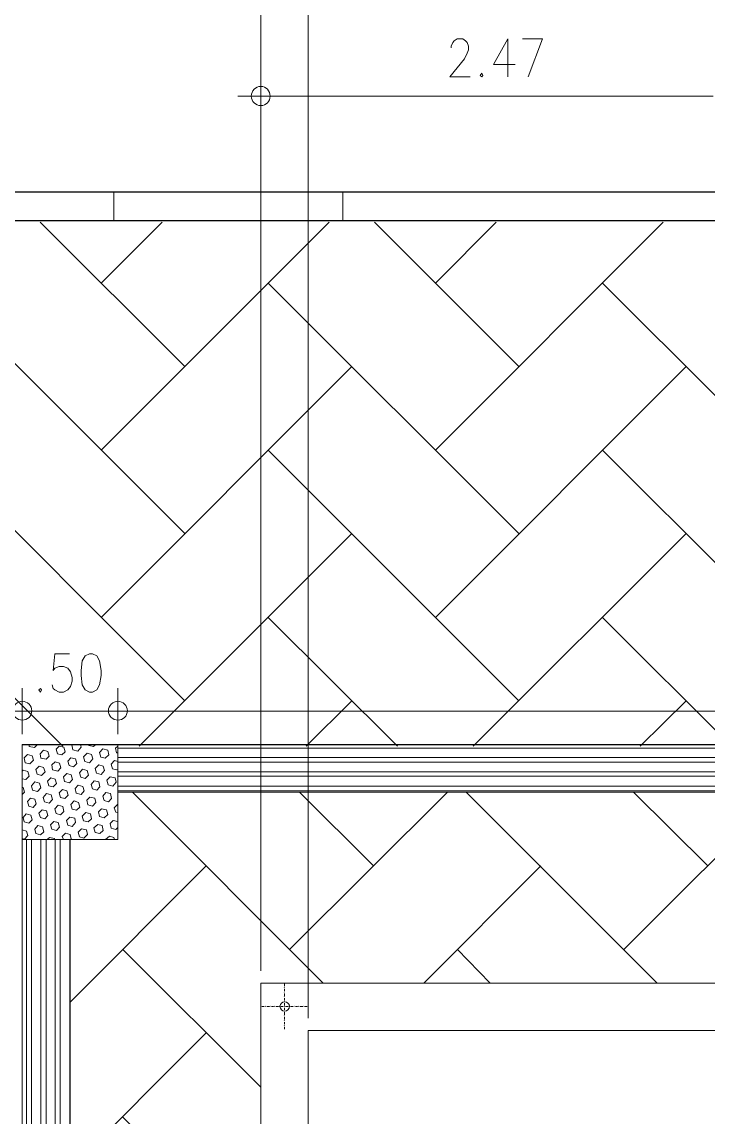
# Model space of a CAD drawing. Header units: millimetres. Extents: x 2928 to 3112, y 1220 to 1280.
# Drawn here: x 2938.99 to 2942.61, y 1262.58 to 1268.37 of the extents above; entities that cross this region are included whole.
import ezdxf

# ---------------------------------------------------------------- set-up
doc = ezdxf.new("R2010")
doc.units = ezdxf.units.MM

msp = doc.modelspace()

# ---------------------------------------------------------------- linework, layer by layer
at = {"color": 253, "linetype": 'Continuous', "lineweight": 5, "true_color": 0x9a9a9a}
for points in [[(2940.24797, 1263.3556), (2940.24797, 1270.22737), (2940.24797, 1270.22737)], [(2940.24797, 1263.3556), (2940.24797, 1270.22737), (2940.24797, 1270.22737)], [(2940.49964, 1263.10393), (2940.49964, 1269.35569), (2940.49964, 1269.35569)], [(2940.24797, 1263.3556), (2940.24797, 1267.99067), (2940.24797, 1267.99067)], [(2942.63967, 1267.98067), (2940.34797, 1267.98067), (2940.34797, 1267.98067)], [(2938.98628, 1264.61562), (2938.98628, 1264.74062), (2938.98628, 1264.74062)], [(2939.49296, 1264.72896), (2938.98628, 1264.72896), (2938.98628, 1264.72896)], [(2939.49296, 1264.61562), (2939.49296, 1264.74062), (2939.49296, 1264.74062)], [(2939.49296, 1264.61562), (2939.49296, 1264.74062), (2939.49296, 1264.74062)], [(2954.67317, 1264.72896), (2939.59296, 1264.72896), (2939.59296, 1264.72896)], [(2939.59296, 1264.72896), (2939.69296, 1264.72896), (2939.69296, 1264.72896)]]:
    msp.add_lwpolyline(points, dxfattribs=at)
at = {"color": 7, "linetype": 'Continuous', "lineweight": 20, "true_color": 0x000007}
for points in [[(2941.25465, 1268.23567), (2941.25465, 1268.24567), (2941.26298, 1268.26401), (2941.27132, 1268.27401), (2941.28632, 1268.28401), (2941.31632, 1268.28401), (2941.33132, 1268.27401), (2941.33965, 1268.26401), (2941.34632, 1268.24567), (2941.34632, 1268.22567), (2941.33965, 1268.20734), (2941.32465, 1268.17901), (2941.24798, 1268.08234), (2941.35465, 1268.08234)], [(2941.55465, 1268.08234), (2941.55465, 1268.28401), (2941.47799, 1268.14901), (2941.59299, 1268.14901)], [(2941.66132, 1268.08234), (2941.73799, 1268.28401), (2941.63132, 1268.28401)], [(2940.24797, 1267.86067), (2940.24797, 1268.10234), (2940.24797, 1268.10234)], [(2940.36964, 1267.98067), (2940.1263, 1267.98067), (2940.1263, 1267.98067)], [(2939.23629, 1265.03229), (2939.15962, 1265.03229), (2939.15129, 1264.94396), (2939.15962, 1264.95563), (2939.18295, 1264.96396), (2939.20462, 1264.96396), (2939.22795, 1264.95563), (2939.24295, 1264.93563), (2939.25129, 1264.90563), (2939.25129, 1264.88729), (2939.24295, 1264.85896), (2939.22795, 1264.84062), (2939.20462, 1264.82896), (2939.18295, 1264.82896), (2939.15962, 1264.84062), (2939.15129, 1264.84896), (2939.14462, 1264.86729)], [(2938.98628, 1264.85062), (2938.98628, 1264.60729), (2938.98628, 1264.60729)], [(2939.49296, 1264.60729), (2939.49296, 1264.85062), (2939.49296, 1264.85062)], [(2939.49296, 1264.60729), (2939.49296, 1264.85062), (2939.49296, 1264.85062)], [(2938.86795, 1264.72896), (2939.10795, 1264.72896), (2939.10795, 1264.72896)], [(2939.61129, 1264.72896), (2939.37129, 1264.72896), (2939.37129, 1264.72896)], [(2939.61129, 1264.72896), (2939.37129, 1264.72896), (2939.37129, 1264.72896)]]:
    msp.add_lwpolyline(points, dxfattribs=at)
for points in [[(2941.41632, 1268.10234), (2941.40799, 1268.09067), (2941.41632, 1268.08234), (2941.42299, 1268.09067)], [(2939.34296, 1265.03229), (2939.31962, 1265.02063), (2939.30462, 1264.99396), (2939.29796, 1264.94396), (2939.29796, 1264.91729), (2939.30462, 1264.86729), (2939.31962, 1264.84062), (2939.34296, 1264.82896), (2939.35796, 1264.82896), (2939.38129, 1264.84062), (2939.39629, 1264.86729), (2939.40462, 1264.91729), (2939.40462, 1264.94396), (2939.39629, 1264.99396), (2939.38129, 1265.02063), (2939.35796, 1265.03229)], [(2939.08295, 1264.84896), (2939.07462, 1264.84062), (2939.08295, 1264.82896), (2939.08962, 1264.84062)], [(2954.85818, 1263.03893), (2954.85818, 1263.2906), (2940.24797, 1263.2906), (2940.24797, 1240.06027), (2954.82318, 1240.06027), (2954.82318, 1240.31361), (2940.49964, 1240.31361), (2940.49964, 1263.03893)]]:
    msp.add_lwpolyline(points, close=True, dxfattribs=at)
at = {"color": 252, "linetype": 'Continuous', "lineweight": 13, "true_color": 0x989898}
for points in [[(2935.71457, 1267.32399), (2939.47129, 1267.32399), (2939.47129, 1267.474), (2935.71457, 1267.474)], [(2939.47129, 1267.474), (2940.68131, 1267.474), (2940.68131, 1267.474)], [(2940.68131, 1267.32399), (2939.47129, 1267.32399), (2939.47129, 1267.32399)], [(2940.37297, 1263.26727), (2940.3713, 1263.26894), (2940.3713, 1263.26894)], [(2940.37297, 1263.2856), (2940.37297, 1263.27394), (2940.37297, 1263.27394)], [(2940.37297, 1263.2606), (2940.37297, 1263.24894), (2940.37297, 1263.24894)], [(2940.37297, 1263.24227), (2940.3713, 1263.24394), (2940.3713, 1263.24394)], [(2940.37297, 1263.21727), (2940.3713, 1263.21893), (2940.3713, 1263.21893)], [(2940.37297, 1263.2356), (2940.37297, 1263.22227), (2940.37297, 1263.22227)], [(2940.37297, 1263.2106), (2940.37297, 1263.19727), (2940.37297, 1263.19727)], [(2940.2663, 1263.1656), (2940.25464, 1263.1656), (2940.25464, 1263.1656)], [(2940.27297, 1263.1656), (2940.2713, 1263.16727), (2940.2713, 1263.16727)], [(2940.29297, 1263.1656), (2940.27964, 1263.1656), (2940.27964, 1263.1656)], [(2940.29797, 1263.1656), (2940.2963, 1263.16727), (2940.2963, 1263.16727)], [(2940.3163, 1263.1656), (2940.30464, 1263.1656), (2940.30464, 1263.1656)], [(2940.3213, 1263.1656), (2940.31964, 1263.16727), (2940.31964, 1263.16727)], [(2940.3413, 1263.1656), (2940.32797, 1263.1656), (2940.32797, 1263.1656)], [(2940.34797, 1263.1656), (2940.3463, 1263.16727), (2940.3463, 1263.16727)], [(2940.3663, 1263.1656), (2940.35464, 1263.1656), (2940.35464, 1263.1656)], [(2940.37297, 1263.1906), (2940.3713, 1263.19227), (2940.3713, 1263.19227)], [(2940.37297, 1263.1656), (2940.3713, 1263.16727), (2940.3713, 1263.16727)], [(2940.37297, 1263.1656), (2940.3713, 1263.16727), (2940.3713, 1263.16727)], [(2940.37297, 1263.14227), (2940.3713, 1263.14393), (2940.3713, 1263.14393)], [(2940.37297, 1263.18393), (2940.37297, 1263.17227), (2940.37297, 1263.17227)], [(2940.37297, 1263.15893), (2940.37297, 1263.14893), (2940.37297, 1263.14893)], [(2940.39297, 1263.1656), (2940.37964, 1263.1656), (2940.37964, 1263.1656)], [(2940.39964, 1263.1656), (2940.3963, 1263.16727), (2940.3963, 1263.16727)], [(2940.41797, 1263.1656), (2940.40464, 1263.1656), (2940.40464, 1263.1656)], [(2940.42464, 1263.1656), (2940.42297, 1263.16727), (2940.42297, 1263.16727)], [(2940.44297, 1263.1656), (2940.4313, 1263.1656), (2940.4313, 1263.1656)], [(2940.44797, 1263.1656), (2940.4463, 1263.16727), (2940.4463, 1263.16727)], [(2940.46797, 1263.1656), (2940.45464, 1263.1656), (2940.45464, 1263.1656)], [(2940.47297, 1263.1656), (2940.47131, 1263.16727), (2940.47131, 1263.16727)], [(2940.49297, 1263.1656), (2940.47964, 1263.1656), (2940.47964, 1263.1656)], [(2940.37297, 1263.1156), (2940.3713, 1263.11893), (2940.3713, 1263.11893)], [(2940.37297, 1263.0906), (2940.3713, 1263.09227), (2940.3713, 1263.09227)], [(2940.37297, 1263.1356), (2940.37297, 1263.12227), (2940.37297, 1263.12227)], [(2940.37297, 1263.1106), (2940.37297, 1263.09727), (2940.37297, 1263.09727)], [(2940.37297, 1263.0656), (2940.3713, 1263.06727), (2940.3713, 1263.06727)], [(2940.37297, 1263.08393), (2940.37297, 1263.07227), (2940.37297, 1263.07227)], [(2940.37297, 1263.05893), (2940.37297, 1263.04727), (2940.37297, 1263.04727)]]:
    msp.add_lwpolyline(points, dxfattribs=at)
at = {"color": 7, "linetype": 'Continuous', "lineweight": -2, "true_color": 0x000007}
for points in [[(2937.08126, 1265.3073), (2937.07792, 1267.474), (2938.98795, 1267.474), (2985.45528, 1267.474), (2985.45528, 1236.87356), (2938.98795, 1236.87356), (2937.08126, 1236.87356), (2937.08126, 1238.60692)], [(2937.23126, 1265.3073), (2937.23126, 1267.32399), (2938.98795, 1267.32399), (2985.30528, 1267.32399), (2985.30528, 1237.02356), (2938.98795, 1237.02356), (2937.22793, 1237.02356), (2937.22793, 1238.60692)]]:
    msp.add_lwpolyline(points, close=True, dxfattribs=at)
at = {"color": 252, "linetype": 'Continuous', "lineweight": 13, "true_color": 0x989898}
for points in [[(2978.19518, 1267.32399), (2978.19518, 1267.474), (2940.68131, 1267.474), (2940.68131, 1267.32399)], [(2982.2769, 1240.06027), (2940.24797, 1240.06027), (2940.24797, 1263.2906), (2982.2769, 1263.2906)]]:
    msp.add_lwpolyline(points, close=True, dxfattribs=at)
at = {"color": 9, "linetype": 'Continuous', "lineweight": 13, "true_color": 0xbababa}
for points in [[(2939.8463, 1266.55065), (2939.08129, 1267.31399), (2939.08129, 1267.31399)], [(2939.40462, 1266.99232), (2939.72629, 1267.31399), (2939.72629, 1267.31399)], [(2939.40462, 1266.10898), (2940.60964, 1267.31399), (2940.60964, 1267.31399)], [(2941.61299, 1266.55065), (2940.84964, 1267.31399), (2940.84964, 1267.31399)], [(2941.17132, 1266.99232), (2941.49299, 1267.31399), (2941.49299, 1267.31399)], [(2941.17132, 1266.10898), (2942.37633, 1267.31399), (2942.37633, 1267.31399)], [(2939.8463, 1265.6673), (2938.52128, 1266.99232), (2938.52128, 1266.99232)], [(2941.61299, 1265.6673), (2940.28797, 1266.99232), (2940.28797, 1266.99232)], [(2943.29468, 1265.75397), (2942.05466, 1266.99232), (2942.05466, 1266.99232)], [(2939.40462, 1265.22396), (2940.72964, 1266.55065), (2940.72964, 1266.55065)], [(2941.17132, 1265.22396), (2942.49633, 1266.55065), (2942.49633, 1266.55065)], [(2939.8463, 1264.78229), (2938.52128, 1266.10898), (2938.52128, 1266.10898)], [(2941.61299, 1264.78229), (2940.28797, 1266.10898), (2940.28797, 1266.10898)], [(2942.73967, 1265.42397), (2942.05466, 1266.10898), (2942.05466, 1266.10898)], [(2939.60463, 1264.54395), (2940.72964, 1265.6673), (2940.72964, 1265.6673)], [(2941.37132, 1264.54395), (2942.49633, 1265.6673), (2942.49633, 1265.6673)], [(2939.20129, 1264.54395), (2938.52128, 1265.22396), (2938.52128, 1265.22396)], [(2940.97131, 1264.54395), (2940.28797, 1265.22396), (2940.28797, 1265.22396)], [(2942.73634, 1264.54395), (2942.05466, 1265.22396), (2942.05466, 1265.22396)], [(2940.48797, 1264.54395), (2940.72964, 1264.78229), (2940.72964, 1264.78229)], [(2942.25466, 1264.54395), (2942.49633, 1264.78229), (2942.49633, 1264.78229)], [(2939.02462, 1264.54062), (2939.02295, 1264.55229), (2939.02295, 1264.55229)], [(2939.05128, 1264.53562), (2939.02462, 1264.54062), (2939.02462, 1264.54062)], [(2939.05128, 1264.53562), (2939.06795, 1264.55229), (2939.06795, 1264.55229)], [(2939.16629, 1264.52729), (2939.18295, 1264.54395), (2939.18295, 1264.54395)], [(2939.20795, 1264.53729), (2939.18295, 1264.54395), (2939.18295, 1264.54395)], [(2939.21462, 1264.51395), (2939.20795, 1264.53729), (2939.20795, 1264.53729)], [(2939.24962, 1264.55062), (2939.25295, 1264.55229), (2939.25295, 1264.55229)], [(2939.25462, 1264.52395), (2939.24962, 1264.55062), (2939.24962, 1264.55062)], [(2939.28129, 1264.51729), (2939.29796, 1264.53729), (2939.29796, 1264.53729)], [(2939.29796, 1264.53729), (2939.29462, 1264.55229), (2939.29462, 1264.55229)], [(2939.34129, 1264.54729), (2939.33796, 1264.55229), (2939.33796, 1264.55229)], [(2939.36462, 1264.54062), (2939.34129, 1264.54729), (2939.34129, 1264.54729)], [(2939.36462, 1264.54062), (2939.37629, 1264.55229), (2939.37629, 1264.55229)], [(2939.47962, 1264.53229), (2939.49296, 1264.54395), (2939.49296, 1264.54395)], [(2938.99795, 1264.48229), (2939.01462, 1264.49895), (2939.01462, 1264.49895)], [(2939.00295, 1264.45562), (2938.99795, 1264.48229), (2938.99795, 1264.48229)], [(2939.03962, 1264.49229), (2939.01462, 1264.49895), (2939.01462, 1264.49895)], [(2939.04628, 1264.46895), (2939.03962, 1264.49229), (2939.03962, 1264.49229)], [(2939.08129, 1264.50229), (2939.09962, 1264.52229), (2939.09962, 1264.52229)], [(2939.08629, 1264.47895), (2939.08129, 1264.50229), (2939.08129, 1264.50229)], [(2939.11295, 1264.47395), (2939.08629, 1264.47895), (2939.08629, 1264.47895)], [(2939.12295, 1264.51562), (2939.09962, 1264.52229), (2939.09962, 1264.52229)], [(2939.11295, 1264.47395), (2939.12962, 1264.49062), (2939.12962, 1264.49062)], [(2939.12962, 1264.49062), (2939.12295, 1264.51562), (2939.12295, 1264.51562)], [(2939.17295, 1264.50229), (2939.16629, 1264.52729), (2939.16629, 1264.52729)], [(2939.19629, 1264.49729), (2939.17295, 1264.50229), (2939.17295, 1264.50229)], [(2939.19629, 1264.49729), (2939.21462, 1264.51395), (2939.21462, 1264.51395)], [(2939.22795, 1264.46395), (2939.24462, 1264.48229), (2939.24462, 1264.48229)], [(2939.26962, 1264.47562), (2939.24462, 1264.48229), (2939.24462, 1264.48229)], [(2939.28129, 1264.51729), (2939.25462, 1264.52395), (2939.25462, 1264.52395)], [(2939.27629, 1264.45229), (2939.26962, 1264.47562), (2939.26962, 1264.47562)], [(2939.31129, 1264.48729), (2939.32962, 1264.50562), (2939.32962, 1264.50562)], [(2939.31796, 1264.46229), (2939.31129, 1264.48729), (2939.31129, 1264.48729)], [(2939.35296, 1264.49895), (2939.32962, 1264.50562), (2939.32962, 1264.50562)], [(2939.34296, 1264.45562), (2939.35962, 1264.47562), (2939.35962, 1264.47562)], [(2939.35962, 1264.47562), (2939.35296, 1264.49895), (2939.35296, 1264.49895)], [(2939.39629, 1264.50895), (2939.41296, 1264.52895), (2939.41296, 1264.52895)], [(2939.40296, 1264.48562), (2939.39629, 1264.50895), (2939.39629, 1264.50895)], [(2939.42629, 1264.47895), (2939.40296, 1264.48562), (2939.40296, 1264.48562)], [(2939.43962, 1264.52229), (2939.41296, 1264.52895), (2939.41296, 1264.52895)], [(2939.42629, 1264.47895), (2939.44462, 1264.49729), (2939.44462, 1264.49729)], [(2939.44462, 1264.49729), (2939.43962, 1264.52229), (2939.43962, 1264.52229)], [(2939.48629, 1264.50729), (2939.47962, 1264.53229), (2939.47962, 1264.53229)], [(2939.49296, 1264.50729), (2939.48629, 1264.50729), (2939.48629, 1264.50729)], [(2939.49296, 1264.53229), (2954.77318, 1264.53229), (2954.77318, 1264.53229)], [(2939.49296, 1264.48395), (2954.77318, 1264.48395), (2954.77318, 1264.48395)], [(2939.02795, 1264.44895), (2939.00295, 1264.45562), (2939.00295, 1264.45562)], [(2939.02795, 1264.44895), (2939.04628, 1264.46895), (2939.04628, 1264.46895)], [(2939.05962, 1264.42062), (2939.07629, 1264.43729), (2939.07629, 1264.43729)], [(2939.06629, 1264.39562), (2939.05962, 1264.42062), (2939.05962, 1264.42062)], [(2939.09962, 1264.43062), (2939.07629, 1264.43729), (2939.07629, 1264.43729)], [(2939.10795, 1264.40729), (2939.09962, 1264.43062), (2939.09962, 1264.43062)], [(2939.14295, 1264.44395), (2939.16129, 1264.46062), (2939.16129, 1264.46062)], [(2939.14795, 1264.41729), (2939.14295, 1264.44395), (2939.14295, 1264.44395)], [(2939.17462, 1264.41062), (2939.14795, 1264.41729), (2939.14795, 1264.41729)], [(2939.18462, 1264.45395), (2939.16129, 1264.46062), (2939.16129, 1264.46062)], [(2939.17462, 1264.41062), (2939.19129, 1264.42895), (2939.19129, 1264.42895)], [(2939.19129, 1264.42895), (2939.18462, 1264.45395), (2939.18462, 1264.45395)], [(2939.23462, 1264.44062), (2939.22795, 1264.46395), (2939.22795, 1264.46395)], [(2939.25795, 1264.43395), (2939.23462, 1264.44062), (2939.23462, 1264.44062)], [(2939.25795, 1264.43395), (2939.27629, 1264.45229), (2939.27629, 1264.45229)], [(2939.28962, 1264.40229), (2939.30629, 1264.42229), (2939.30629, 1264.42229)], [(2939.32962, 1264.41395), (2939.30629, 1264.42229), (2939.30629, 1264.42229)], [(2939.34296, 1264.45562), (2939.31796, 1264.46229), (2939.31796, 1264.46229)], [(2939.37296, 1264.42562), (2939.39129, 1264.44395), (2939.39129, 1264.44395)], [(2939.37962, 1264.40062), (2939.37296, 1264.42562), (2939.37296, 1264.42562)], [(2939.41462, 1264.43729), (2939.39129, 1264.44395), (2939.39129, 1264.44395)], [(2939.42129, 1264.41395), (2939.41462, 1264.43729), (2939.41462, 1264.43729)], [(2939.45796, 1264.44729), (2939.47462, 1264.46729), (2939.47462, 1264.46729)], [(2939.46462, 1264.42395), (2939.45796, 1264.44729), (2939.45796, 1264.44729)], [(2939.48796, 1264.41729), (2939.46462, 1264.42395), (2939.46462, 1264.42395)], [(2939.49296, 1264.46229), (2939.47462, 1264.46729), (2939.47462, 1264.46729)], [(2939.48796, 1264.41729), (2939.49296, 1264.42062), (2939.49296, 1264.42062)], [(2939.49296, 1264.45895), (2954.77318, 1264.45895), (2954.77318, 1264.45895)], [(2938.98628, 1264.41062), (2938.99295, 1264.41562), (2938.99295, 1264.41562)], [(2939.00628, 1264.36728), (2938.98628, 1264.37062), (2938.98628, 1264.37062)], [(2939.01628, 1264.40895), (2938.99295, 1264.41562), (2938.99295, 1264.41562)], [(2939.00628, 1264.36728), (2939.02295, 1264.38395), (2939.02295, 1264.38395)], [(2939.02295, 1264.38395), (2939.01628, 1264.40895), (2939.01628, 1264.40895)], [(2939.08962, 1264.38728), (2939.06629, 1264.39562), (2939.06629, 1264.39562)], [(2939.08962, 1264.38728), (2939.10795, 1264.40729), (2939.10795, 1264.40729)], [(2939.12129, 1264.35728), (2939.13795, 1264.37562), (2939.13795, 1264.37562)], [(2939.16129, 1264.36895), (2939.13795, 1264.37562), (2939.13795, 1264.37562)], [(2939.16795, 1264.34562), (2939.16129, 1264.36895), (2939.16129, 1264.36895)], [(2939.20462, 1264.38062), (2939.22295, 1264.39895), (2939.22295, 1264.39895)], [(2939.21129, 1264.35562), (2939.20462, 1264.38062), (2939.20462, 1264.38062)], [(2939.24629, 1264.39228), (2939.22295, 1264.39895), (2939.22295, 1264.39895)], [(2939.23629, 1264.34895), (2939.25295, 1264.36728), (2939.25295, 1264.36728)], [(2939.25295, 1264.36728), (2939.24629, 1264.39228), (2939.24629, 1264.39228)], [(2939.29629, 1264.37895), (2939.28962, 1264.40229), (2939.28962, 1264.40229)], [(2939.31962, 1264.37228), (2939.29629, 1264.37895), (2939.29629, 1264.37895)], [(2939.31962, 1264.37228), (2939.33796, 1264.39062), (2939.33796, 1264.39062)], [(2939.33796, 1264.39062), (2939.32962, 1264.41395), (2939.32962, 1264.41395)], [(2939.35129, 1264.34062), (2939.36796, 1264.36062), (2939.36796, 1264.36062)], [(2939.39129, 1264.35395), (2939.36796, 1264.36062), (2939.36796, 1264.36062)], [(2939.40462, 1264.39395), (2939.37962, 1264.40062), (2939.37962, 1264.40062)], [(2939.40462, 1264.39395), (2939.42129, 1264.41395), (2939.42129, 1264.41395)], [(2939.43462, 1264.36395), (2939.45129, 1264.38062), (2939.45129, 1264.38062)], [(2939.44129, 1264.33895), (2939.43462, 1264.36395), (2939.43462, 1264.36395)], [(2939.47796, 1264.37562), (2939.45129, 1264.38062), (2939.45129, 1264.38062)], [(2939.48296, 1264.35228), (2939.47796, 1264.37562), (2939.47796, 1264.37562)], [(2939.49296, 1264.40729), (2954.77318, 1264.40729), (2954.77318, 1264.40729)], [(2939.49296, 1264.38395), (2954.77318, 1264.38395), (2954.77318, 1264.38395)], [(2938.99295, 1264.32395), (2938.98628, 1264.32562), (2938.98628, 1264.32562)], [(2938.99962, 1264.30062), (2938.99295, 1264.32395), (2938.99295, 1264.32395)], [(2939.03628, 1264.33395), (2939.05295, 1264.35395), (2939.05295, 1264.35395)], [(2939.04128, 1264.31062), (2939.03628, 1264.33395), (2939.03628, 1264.33395)], [(2939.06795, 1264.30395), (2939.04128, 1264.31062), (2939.04128, 1264.31062)], [(2939.07795, 1264.34728), (2939.05295, 1264.35395), (2939.05295, 1264.35395)], [(2939.06795, 1264.30395), (2939.08462, 1264.32228), (2939.08462, 1264.32228)], [(2939.08462, 1264.32228), (2939.07795, 1264.34728), (2939.07795, 1264.34728)], [(2939.12795, 1264.33395), (2939.12129, 1264.35728), (2939.12129, 1264.35728)], [(2939.15129, 1264.32728), (2939.12795, 1264.33395), (2939.12795, 1264.33395)], [(2939.15129, 1264.32728), (2939.16795, 1264.34562), (2939.16795, 1264.34562)], [(2939.18295, 1264.29562), (2939.19962, 1264.31395), (2939.19962, 1264.31395)], [(2939.22295, 1264.30728), (2939.19962, 1264.31395), (2939.19962, 1264.31395)], [(2939.23629, 1264.34895), (2939.21129, 1264.35562), (2939.21129, 1264.35562)], [(2939.22962, 1264.28395), (2939.22295, 1264.30728), (2939.22295, 1264.30728)], [(2939.26629, 1264.31895), (2939.28295, 1264.33728), (2939.28295, 1264.33728)], [(2939.27295, 1264.29395), (2939.26629, 1264.31895), (2939.26629, 1264.31895)], [(2939.30796, 1264.33062), (2939.28295, 1264.33728), (2939.28295, 1264.33728)], [(2939.29796, 1264.28728), (2939.31462, 1264.30728), (2939.31462, 1264.30728)], [(2939.31462, 1264.30728), (2939.30796, 1264.33062), (2939.30796, 1264.33062)], [(2939.35796, 1264.31728), (2939.35129, 1264.34062), (2939.35129, 1264.34062)], [(2939.38129, 1264.31062), (2939.35796, 1264.31728), (2939.35796, 1264.31728)], [(2939.38129, 1264.31062), (2939.39796, 1264.32728), (2939.39796, 1264.32728)], [(2939.39796, 1264.32728), (2939.39129, 1264.35395), (2939.39129, 1264.35395)], [(2939.46629, 1264.33228), (2939.44129, 1264.33895), (2939.44129, 1264.33895)], [(2939.46629, 1264.33228), (2939.48296, 1264.35228), (2939.48296, 1264.35228)], [(2939.49296, 1264.33228), (2954.77318, 1264.33228), (2954.77318, 1264.33228)], [(2939.49296, 1264.30728), (2954.77318, 1264.30728), (2954.77318, 1264.30728)], [(2938.98628, 1264.28728), (2938.99962, 1264.30062), (2938.99962, 1264.30062)], [(2939.01462, 1264.25062), (2939.03128, 1264.26895), (2939.03128, 1264.26895)], [(2939.02128, 1264.22562), (2939.01462, 1264.25062), (2939.01462, 1264.25062)], [(2939.05462, 1264.26228), (2939.03128, 1264.26895), (2939.03128, 1264.26895)], [(2939.06129, 1264.23895), (2939.05462, 1264.26228), (2939.05462, 1264.26228)], [(2939.09795, 1264.27228), (2939.11462, 1264.29228), (2939.11462, 1264.29228)], [(2939.10462, 1264.24895), (2939.09795, 1264.27228), (2939.09795, 1264.27228)], [(2939.12962, 1264.24228), (2939.10462, 1264.24895), (2939.10462, 1264.24895)], [(2939.13962, 1264.28562), (2939.11462, 1264.29228), (2939.11462, 1264.29228)], [(2939.12962, 1264.24228), (2939.14629, 1264.26062), (2939.14629, 1264.26062)], [(2939.14629, 1264.26062), (2939.13962, 1264.28562), (2939.13962, 1264.28562)], [(2939.18962, 1264.27228), (2939.18295, 1264.29562), (2939.18295, 1264.29562)], [(2939.21295, 1264.26562), (2939.18962, 1264.27228), (2939.18962, 1264.27228)], [(2939.21295, 1264.26562), (2939.22962, 1264.28395), (2939.22962, 1264.28395)], [(2939.24462, 1264.23395), (2939.26129, 1264.25395), (2939.26129, 1264.25395)], [(2939.28462, 1264.24562), (2939.26129, 1264.25395), (2939.26129, 1264.25395)], [(2939.29796, 1264.28728), (2939.27295, 1264.29395), (2939.27295, 1264.29395)], [(2939.29129, 1264.22062), (2939.28462, 1264.24562), (2939.28462, 1264.24562)], [(2939.32796, 1264.25728), (2939.34462, 1264.27395), (2939.34462, 1264.27395)], [(2939.33462, 1264.23228), (2939.32796, 1264.25728), (2939.32796, 1264.25728)], [(2939.37129, 1264.26895), (2939.34462, 1264.27395), (2939.34462, 1264.27395)], [(2939.35796, 1264.22562), (2939.37629, 1264.24562), (2939.37629, 1264.24562)], [(2939.37629, 1264.24562), (2939.37129, 1264.26895), (2939.37129, 1264.26895)], [(2939.41296, 1264.27895), (2939.42962, 1264.29895), (2939.42962, 1264.29895)], [(2939.41962, 1264.25562), (2939.41296, 1264.27895), (2939.41296, 1264.27895)], [(2939.44296, 1264.24895), (2939.41962, 1264.25562), (2939.41962, 1264.25562)], [(2939.45462, 1264.29228), (2939.42962, 1264.29895), (2939.42962, 1264.29895)], [(2939.44296, 1264.24895), (2939.45962, 1264.26562), (2939.45962, 1264.26562)], [(2939.45962, 1264.26562), (2939.45462, 1264.29228), (2939.45462, 1264.29228)], [(2940.57797, 1263.2906), (2939.56963, 1264.30062), (2939.56963, 1264.30062)], [(2940.4013, 1263.46894), (2941.23465, 1264.30062), (2941.23465, 1264.30062)], [(2940.84464, 1263.91061), (2940.45297, 1264.30062), (2940.45297, 1264.30062)], [(2942.34467, 1263.2906), (2941.33465, 1264.30062), (2941.33465, 1264.30062)], [(2942.16966, 1263.46894), (2943.00134, 1264.30062), (2943.00134, 1264.30062)], [(2942.61134, 1263.91061), (2942.218, 1264.30062), (2942.218, 1264.30062)], [(2938.99128, 1264.16562), (2939.00795, 1264.18562), (2939.00795, 1264.18562)], [(2939.03295, 1264.17895), (2939.00795, 1264.18562), (2939.00795, 1264.18562)], [(2939.04462, 1264.21895), (2939.02128, 1264.22562), (2939.02128, 1264.22562)], [(2939.04462, 1264.21895), (2939.06129, 1264.23895), (2939.06129, 1264.23895)], [(2939.07462, 1264.18895), (2939.09295, 1264.20728), (2939.09295, 1264.20728)], [(2939.08295, 1264.16562), (2939.07462, 1264.18895), (2939.07462, 1264.18895)], [(2939.11629, 1264.20062), (2939.09295, 1264.20728), (2939.09295, 1264.20728)], [(2939.12295, 1264.17728), (2939.11629, 1264.20062), (2939.11629, 1264.20062)], [(2939.15962, 1264.21228), (2939.17629, 1264.23062), (2939.17629, 1264.23062)], [(2939.16629, 1264.18728), (2939.15962, 1264.21228), (2939.15962, 1264.21228)], [(2939.18962, 1264.18062), (2939.16629, 1264.18728), (2939.16629, 1264.18728)], [(2939.20129, 1264.22395), (2939.17629, 1264.23062), (2939.17629, 1264.23062)], [(2939.18962, 1264.18062), (2939.20795, 1264.19728), (2939.20795, 1264.19728)], [(2939.20795, 1264.19728), (2939.20129, 1264.22395), (2939.20129, 1264.22395)], [(2939.25129, 1264.21062), (2939.24462, 1264.23395), (2939.24462, 1264.23395)], [(2939.27462, 1264.20395), (2939.25129, 1264.21062), (2939.25129, 1264.21062)], [(2939.27462, 1264.20395), (2939.29129, 1264.22062), (2939.29129, 1264.22062)], [(2939.30462, 1264.17228), (2939.32296, 1264.19228), (2939.32296, 1264.19228)], [(2939.34796, 1264.18562), (2939.32296, 1264.19228), (2939.32296, 1264.19228)], [(2939.35796, 1264.22562), (2939.33462, 1264.23228), (2939.33462, 1264.23228)], [(2939.35296, 1264.15895), (2939.34796, 1264.18562), (2939.34796, 1264.18562)], [(2939.38962, 1264.19562), (2939.40629, 1264.21228), (2939.40629, 1264.21228)], [(2939.39629, 1264.17062), (2939.38962, 1264.19562), (2939.38962, 1264.19562)], [(2939.43296, 1264.20728), (2939.40629, 1264.21228), (2939.40629, 1264.21228)], [(2939.43962, 1264.18228), (2939.43296, 1264.20728), (2939.43296, 1264.20728)], [(2939.47296, 1264.21728), (2939.49296, 1264.23562), (2939.49296, 1264.23562)], [(2939.48129, 1264.19395), (2939.47296, 1264.21728), (2939.47296, 1264.21728)], [(2939.49296, 1264.19228), (2939.48129, 1264.19395), (2939.48129, 1264.19395)], [(2938.99795, 1264.14228), (2938.99128, 1264.16562), (2938.99128, 1264.16562)], [(2939.02128, 1264.13561), (2938.99795, 1264.14228), (2938.99795, 1264.14228)], [(2939.02128, 1264.13561), (2939.03962, 1264.15395), (2939.03962, 1264.15395)], [(2939.03962, 1264.15395), (2939.03295, 1264.17895), (2939.03295, 1264.17895)], [(2939.10629, 1264.15895), (2939.08295, 1264.16562), (2939.08295, 1264.16562)], [(2939.10629, 1264.15895), (2939.12295, 1264.17728), (2939.12295, 1264.17728)], [(2939.13629, 1264.12728), (2939.15462, 1264.14395), (2939.15462, 1264.14395)], [(2939.17795, 1264.13895), (2939.15462, 1264.14395), (2939.15462, 1264.14395)], [(2939.18462, 1264.11395), (2939.17795, 1264.13895), (2939.17795, 1264.13895)], [(2939.22129, 1264.15061), (2939.23795, 1264.16728), (2939.23795, 1264.16728)], [(2939.22795, 1264.12561), (2939.22129, 1264.15061), (2939.22129, 1264.15061)], [(2939.26462, 1264.16228), (2939.23795, 1264.16728), (2939.23795, 1264.16728)], [(2939.25129, 1264.11895), (2939.26962, 1264.13895), (2939.26962, 1264.13895)], [(2939.26962, 1264.13895), (2939.26462, 1264.16228), (2939.26462, 1264.16228)], [(2939.31129, 1264.14895), (2939.30462, 1264.17228), (2939.30462, 1264.17228)], [(2939.33629, 1264.14228), (2939.31129, 1264.14895), (2939.31129, 1264.14895)], [(2939.33629, 1264.14228), (2939.35296, 1264.15895), (2939.35296, 1264.15895)], [(2939.36629, 1264.11061), (2939.38629, 1264.12895), (2939.38629, 1264.12895)], [(2939.40962, 1264.12395), (2939.38629, 1264.12895), (2939.38629, 1264.12895)], [(2939.41962, 1264.16395), (2939.39629, 1264.17062), (2939.39629, 1264.17062)], [(2939.41962, 1264.16395), (2939.43962, 1264.18228), (2939.43962, 1264.18228)], [(2939.45129, 1264.13395), (2939.46796, 1264.15061), (2939.46796, 1264.15061)], [(2939.45796, 1264.10895), (2939.45129, 1264.13395), (2939.45129, 1264.13395)], [(2939.49296, 1264.14395), (2939.46796, 1264.15061), (2939.46796, 1264.15061)], [(2939.00962, 1264.09395), (2938.98628, 1264.10061), (2938.98628, 1264.10061)], [(2938.99962, 1264.05061), (2939.01628, 1264.07061), (2939.01628, 1264.07061)], [(2939.01628, 1264.07061), (2939.00962, 1264.09395), (2939.00962, 1264.09395)], [(2939.05295, 1264.10395), (2939.06962, 1264.12395), (2939.06962, 1264.12395)], [(2939.05962, 1264.08061), (2939.05295, 1264.10395), (2939.05295, 1264.10395)], [(2939.08295, 1264.07395), (2939.05962, 1264.08061), (2939.05962, 1264.08061)], [(2939.09462, 1264.11728), (2939.06962, 1264.12395), (2939.06962, 1264.12395)], [(2939.08295, 1264.07395), (2939.10129, 1264.09061), (2939.10129, 1264.09061)], [(2939.10129, 1264.09061), (2939.09462, 1264.11728), (2939.09462, 1264.11728)], [(2939.14295, 1264.10395), (2939.13629, 1264.12728), (2939.13629, 1264.12728)], [(2939.16795, 1264.09728), (2939.14295, 1264.10395), (2939.14295, 1264.10395)], [(2939.16795, 1264.09728), (2939.18462, 1264.11395), (2939.18462, 1264.11395)], [(2939.19795, 1264.06561), (2939.21629, 1264.08228), (2939.21629, 1264.08228)], [(2939.24129, 1264.07561), (2939.21629, 1264.08228), (2939.21629, 1264.08228)], [(2939.25129, 1264.11895), (2939.22795, 1264.12561), (2939.22795, 1264.12561)], [(2939.24629, 1264.05228), (2939.24129, 1264.07561), (2939.24129, 1264.07561)], [(2939.28295, 1264.08895), (2939.29962, 1264.10561), (2939.29962, 1264.10561)], [(2939.28962, 1264.06395), (2939.28295, 1264.08895), (2939.28295, 1264.08895)], [(2939.32629, 1264.10061), (2939.29962, 1264.10561), (2939.29962, 1264.10561)], [(2939.31296, 1264.05728), (2939.33296, 1264.07561), (2939.33296, 1264.07561)], [(2939.33296, 1264.07561), (2939.32629, 1264.10061), (2939.32629, 1264.10061)], [(2939.37296, 1264.08728), (2939.36629, 1264.11061), (2939.36629, 1264.11061)], [(2939.39796, 1264.08061), (2939.37296, 1264.08728), (2939.37296, 1264.08728)], [(2939.39796, 1264.08061), (2939.41462, 1264.09728), (2939.41462, 1264.09728)], [(2939.41462, 1264.09728), (2939.40962, 1264.12395), (2939.40962, 1264.12395)], [(2939.48129, 1264.10228), (2939.45796, 1264.10895), (2939.45796, 1264.10895)], [(2939.48129, 1264.10228), (2939.49296, 1264.11228), (2939.49296, 1264.11228)], [(2938.99962, 1264.05061), (2938.98628, 1264.05561), (2938.98628, 1264.05561)], [(2939.00962, 1239.30359), (2939.00962, 1264.04895), (2939.00962, 1264.04895)], [(2939.03628, 1239.30359), (2939.03628, 1264.04895), (2939.03628, 1264.04895)], [(2939.08629, 1239.30359), (2939.08629, 1264.04895), (2939.08629, 1264.04895)], [(2939.11295, 1239.30359), (2939.11295, 1264.04895), (2939.11295, 1264.04895)], [(2939.11962, 1264.04895), (2939.13129, 1264.06061), (2939.13129, 1264.06061)], [(2939.15795, 1264.05561), (2939.13129, 1264.06061), (2939.13129, 1264.06061)], [(2939.15795, 1264.04895), (2939.15795, 1264.05561), (2939.15795, 1264.05561)], [(2939.16129, 1239.30359), (2939.16129, 1264.04895), (2939.16129, 1264.04895)], [(2939.18795, 1239.30359), (2939.18795, 1264.04895), (2939.18795, 1264.04895)], [(2939.20462, 1264.04895), (2939.19795, 1264.06561), (2939.19795, 1264.06561)], [(2939.23795, 1239.30359), (2939.23795, 1264.04895), (2939.23795, 1264.04895)], [(2939.24295, 1264.04895), (2939.24629, 1264.05228), (2939.24629, 1264.05228)], [(2939.31296, 1264.05728), (2939.28962, 1264.06395), (2939.28962, 1264.06395)], [(2939.42796, 1264.04895), (2939.42629, 1264.05061), (2939.42629, 1264.05061)], [(2939.42796, 1264.04895), (2939.44796, 1264.06728), (2939.44796, 1264.06728)], [(2939.47129, 1264.06061), (2939.44796, 1264.06728), (2939.44796, 1264.06728)], [(2939.47462, 1264.04895), (2939.47129, 1264.06061), (2939.47129, 1264.06061)], [(2939.24129, 1263.18893), (2939.95963, 1263.91061), (2939.95963, 1263.91061)], [(2941.10965, 1263.2906), (2941.72799, 1263.91061), (2941.72799, 1263.91061)], [(2940.24797, 1262.73893), (2939.51796, 1263.46894), (2939.51796, 1263.46894)], [(2941.46132, 1263.2906), (2941.28632, 1263.46894), (2941.28632, 1263.46894)], [(2939.24129, 1262.30559), (2939.95963, 1263.02727), (2939.95963, 1263.02727)], [(2940.24797, 1261.85558), (2939.51796, 1262.58226), (2939.51796, 1262.58226)]]:
    msp.add_lwpolyline(points, dxfattribs=at)
at = {"color": 7, "linetype": 'Continuous', "lineweight": 5, "true_color": 0x000007}
msp.add_lwpolyline([(2938.98628, 1264.04895), (2939.49296, 1264.04895), (2939.49296, 1264.55229), (2938.98628, 1264.55229)], close=True, dxfattribs=at)
at = {"color": 9, "linetype": 'Continuous', "lineweight": 5, "true_color": 0xbababa}
msp.add_lwpolyline([(2938.98795, 1264.55062), (2983.53859, 1264.55062), (2983.53859, 1238.80025)], dxfattribs=at)
at = {"color": 7, "linetype": 'Continuous', "lineweight": 5, "true_color": 0x000007}
for points in [[(2954.77318, 1264.55229), (2939.49296, 1264.55229), (2939.49296, 1264.55229)], [(2954.77318, 1264.30062), (2939.49296, 1264.30062), (2939.49296, 1264.30062)], [(2938.98628, 1264.04895), (2938.98628, 1239.30359), (2938.98628, 1239.30359)], [(2939.24129, 1264.04895), (2939.24129, 1239.30359), (2939.24129, 1239.30359)]]:
    msp.add_lwpolyline(points, dxfattribs=at)
at = {"color": 7, "linetype": 'Continuous', "lineweight": 20, "true_color": 0x000007}
for points in [[(2940.19797, 1267.98067), (2940.19797, 1267.954), (2940.2213, 1267.93067), (2940.24797, 1267.93067), (2940.24797, 1267.93067), (2940.2763, 1267.93067), (2940.29797, 1267.954), (2940.29797, 1267.98067), (2940.29797, 1267.98067), (2940.29797, 1268.009), (2940.2763, 1268.03234), (2940.24797, 1268.03234), (2940.24797, 1268.03234), (2940.2213, 1268.03234), (2940.19797, 1268.009), (2940.19797, 1267.98067)], [(2939.03795, 1264.73062), (2939.03795, 1264.75729), (2939.01462, 1264.78062), (2938.98795, 1264.78062), (2938.98795, 1264.78062), (2938.95962, 1264.78062), (2938.93795, 1264.75729), (2938.93795, 1264.73062), (2938.93795, 1264.73062), (2938.93795, 1264.70229), (2938.95962, 1264.68062), (2938.98795, 1264.68062), (2938.98795, 1264.68062), (2939.01462, 1264.68062), (2939.03795, 1264.70229), (2939.03795, 1264.73062)], [(2939.44296, 1264.73062), (2939.44296, 1264.70229), (2939.46629, 1264.68062), (2939.49296, 1264.68062), (2939.49296, 1264.68062), (2939.52129, 1264.68062), (2939.54296, 1264.70229), (2939.54296, 1264.73062), (2939.54296, 1264.73062), (2939.54296, 1264.75729), (2939.52129, 1264.78062), (2939.49296, 1264.78062), (2939.49296, 1264.78062), (2939.46629, 1264.78062), (2939.44296, 1264.75729), (2939.44296, 1264.73062)], [(2939.44296, 1264.73062), (2939.44296, 1264.70229), (2939.46629, 1264.68062), (2939.49296, 1264.68062), (2939.49296, 1264.68062), (2939.52129, 1264.68062), (2939.54296, 1264.70229), (2939.54296, 1264.73062), (2939.54296, 1264.73062), (2939.54296, 1264.75729), (2939.52129, 1264.78062), (2939.49296, 1264.78062), (2939.49296, 1264.78062), (2939.46629, 1264.78062), (2939.44296, 1264.75729), (2939.44296, 1264.73062)], [(2940.39964, 1263.16727), (2940.39964, 1263.1806), (2940.38797, 1263.1906), (2940.37464, 1263.1906), (2940.37464, 1263.1906), (2940.3613, 1263.1906), (2940.34964, 1263.1806), (2940.34964, 1263.16727), (2940.34964, 1263.16727), (2940.34964, 1263.15227), (2940.3613, 1263.14227), (2940.37464, 1263.14227), (2940.37464, 1263.14227), (2940.38797, 1263.14227), (2940.39964, 1263.15227), (2940.39964, 1263.16727)]]:
    msp.add_open_spline(points, degree=3, knots=[0, 0, 0, 0, 0.0625, 0.0625, 0.0625, 0.0625, 0.125, 0.125, 0.125, 0.125, 0.1875, 0.1875, 0.1875, 0.1875, 1, 1, 1, 1], dxfattribs=at)

doc.saveas('drawing.dxf')
